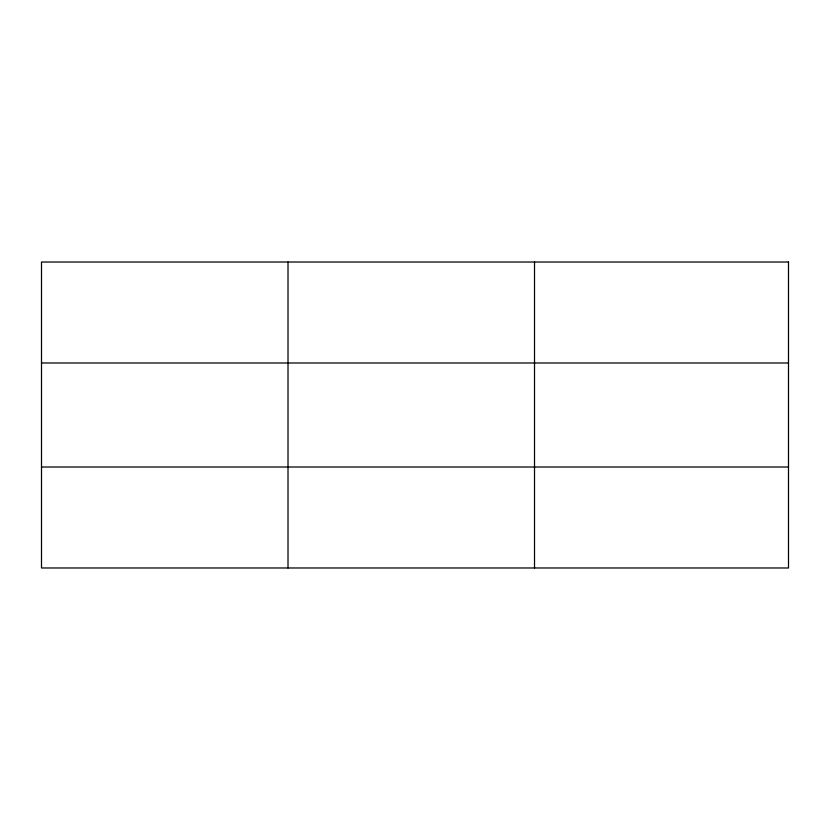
<?xml version="1.0" encoding="UTF-8"?>
<svg xmlns="http://www.w3.org/2000/svg" width="830" height="830" viewBox="0 0 830 830"><rect width="100%" height="100%" fill="white"/><g stroke="black" fill="none" stroke-linecap="round" stroke-linejoin="round"><path stroke-width="1.25" d="M288.01 262.021L288.01 567.979M534.52 262.021L534.52 567.979M41.5 362.99L788.5 362.99M41.5 467.01L788.5 467.01M788.5 262.021L788.5 567.979L41.5 567.979L41.5 262.021L788.5 262.021"/></g></svg>
